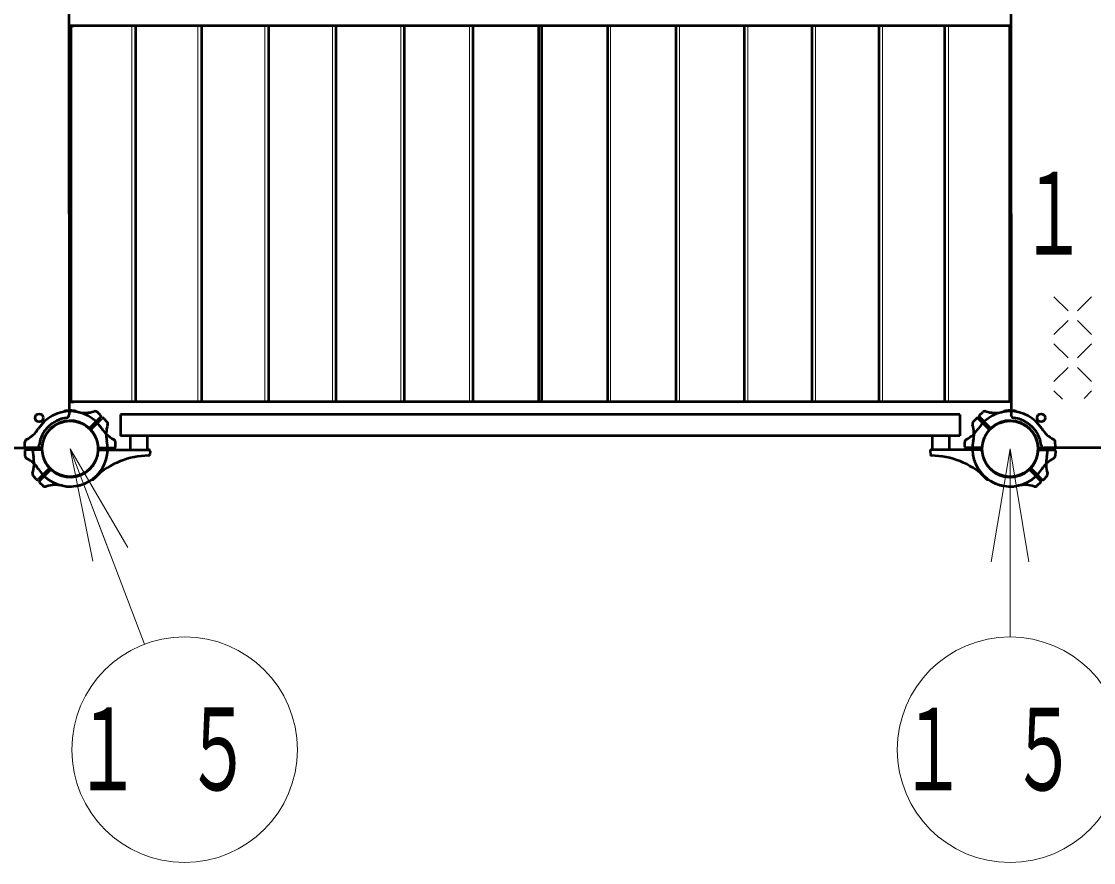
# Model space of a CAD drawing. Units: millimetres on the paper, scale 1:60. Extents: x -385 to 0, y -594 to 267.
# Drawn here: x -240.52 to -212.01, y 168.93 to 191.3 of the extents above; entities that cross this region are included whole.
import ezdxf

# ---------------------------------------------------------------- set-up
doc = ezdxf.new("R2010")
doc.units = ezdxf.units.MM
doc.layers.add('LY_1', color=140, linetype='Continuous', lineweight=50)
doc.styles.add('ＭＳ ゴシック', font='')
doc.styles.get('ＭＳ ゴシック').set_extended_font_data('MS Gothic')

msp = doc.modelspace()

# ---------------------------------------------------------------- linework, layer by layer
at = {"layer": 'LY_1'}
for p, q in [((-239.251, 186.182), (-239.251, 191.522)), ((-214.201, 186.182), (-214.201, 191.522)), ((-214.226, 191.182), (-239.226, 191.182)), ((-239.226, 191.182), (-239.126, 191.182)), ((-239.207, 191.182), (-239.207, 181.182)), ((-237.485, 191.182), (-237.485, 181.182)), ((-235.732, 191.182), (-235.732, 181.182)), ((-233.954, 191.182), (-233.954, 181.182)), ((-232.155, 191.182), (-232.155, 181.182)), ((-230.34, 191.182), (-230.34, 181.182)), ((-228.516, 191.182), (-228.516, 181.182)), ((-226.766, 191.182), (-226.766, 181.182)), ((-226.686, 191.182), (-226.686, 181.182)), ((-224.937, 191.182), (-224.937, 181.182)), ((-223.112, 191.182), (-223.112, 181.182)), ((-221.298, 191.182), (-221.298, 181.182)), ((-219.499, 191.182), (-219.499, 181.182)), ((-217.72, 191.182), (-217.72, 181.182)), ((-215.967, 191.182), (-215.967, 181.182)), ((-214.226, 191.182), (-214.326, 191.182)), ((-214.245, 191.182), (-214.245, 181.182)), ((-239.251, 186.182), (-239.251, 180.842)), ((-214.201, 186.182), (-214.201, 180.842)), ((-214.226, 181.182), (-239.226, 181.182)), ((-239.226, 181.182), (-239.126, 181.182)), ((-214.226, 181.182), (-214.326, 181.182)), ((-239.393, 180.918), (-239.393, 180.921)), ((-239.06, 180.918), (-239.06, 180.921)), ((-238.415, 180.828), (-238.503, 180.91)), ((-237.887, 180.849), (-237.887, 180.282)), ((-215.566, 180.849), (-237.887, 180.849)), ((-215.566, 180.849), (-215.566, 180.282)), ((-215.038, 180.828), (-214.949, 180.91)), ((-214.393, 180.918), (-214.393, 180.921)), ((-214.06, 180.918), (-214.06, 180.921)), ((-238.692, 180.502), (-238.414, 180.78)), ((-238.656, 180.467), (-238.379, 180.744)), ((-238.331, 180.743), (-238.248, 180.655)), ((-215.122, 180.743), (-215.205, 180.655)), ((-214.796, 180.467), (-215.074, 180.744)), ((-214.761, 180.502), (-215.039, 180.78)), ((-215.566, 180.282), (-237.887, 180.282)), ((-237.62, 179.907), (-237.62, 180.282)), ((-237.166, 179.907), (-237.166, 180.282)), ((-216.286, 179.907), (-216.286, 180.282)), ((-215.833, 179.907), (-215.833, 180.282)), ((-245.476, 179.957), (-240.136, 179.957)), ((-240.433, 179.991), (-240.429, 180.122)), ((-240.007, 179.957), (-240.4, 179.957)), ((-238.445, 179.957), (-238.052, 179.957)), ((-238.019, 179.991), (-238.023, 180.113)), ((-215.433, 179.991), (-215.429, 180.113)), ((-215.007, 179.957), (-215.4, 179.957)), ((-213.445, 179.957), (-213.052, 179.957)), ((-207.976, 179.957), (-213.316, 179.957)), ((-213.019, 179.991), (-213.024, 180.122)), ((-240.433, 179.872), (-240.429, 179.751)), ((-240.007, 179.907), (-240.4, 179.907)), ((-238.445, 179.907), (-237.135, 179.907)), ((-237.102, 179.872), (-237.107, 179.784)), ((-216.35, 179.872), (-216.346, 179.784)), ((-215.007, 179.907), (-216.317, 179.907)), ((-213.445, 179.907), (-213.052, 179.907)), ((-213.019, 179.872), (-213.023, 179.751)), ((-239.796, 179.397), (-240.074, 179.12)), ((-213.656, 179.397), (-213.379, 179.12)), ((-240.122, 179.12), (-240.211, 179.216)), ((-239.761, 179.362), (-240.039, 179.084)), ((-238.647, 179.117), (-238.645, 179.115)), ((-238.411, 179.353), (-238.409, 179.351)), ((-215.041, 179.353), (-215.043, 179.351)), ((-214.806, 179.117), (-214.807, 179.115)), ((-213.692, 179.362), (-213.414, 179.084)), ((-213.331, 179.12), (-213.241, 179.216)), ((-240.038, 179.036), (-239.942, 178.947)), ((-213.415, 179.036), (-213.511, 178.947))]:
    msp.add_line(p, q, dxfattribs=at)
at = {"layer": 'LY_1', "color": 7, "lineweight": 13}
for p, q in [((-237.586, 191.182), (-237.586, 181.182)), ((-235.831, 191.182), (-235.831, 181.182)), ((-234.05, 191.182), (-234.05, 181.182)), ((-232.248, 191.182), (-232.248, 181.182)), ((-230.431, 191.182), (-230.431, 181.182)), ((-228.602, 191.182), (-228.602, 181.182)), ((-224.85, 191.182), (-224.85, 181.182)), ((-223.022, 191.182), (-223.022, 181.182)), ((-221.204, 191.182), (-221.204, 181.182)), ((-219.402, 191.182), (-219.402, 181.182)), ((-217.621, 191.182), (-217.621, 181.182)), ((-215.867, 191.182), (-215.867, 181.182)), ((-212.683, 183.6), (-213.058, 183.975)), ((-212.058, 183.975), (-212.433, 183.6)), ((-212.683, 183.35), (-213.058, 182.975)), ((-212.058, 182.975), (-212.433, 183.35)), ((-212.683, 182.35), (-213.058, 182.725)), ((-212.058, 182.725), (-212.433, 182.35)), ((-212.683, 182.1), (-213.058, 181.725)), ((-212.058, 181.725), (-212.433, 182.1)), ((-212.835, 181.253), (-213.058, 181.475)), ((-212.058, 181.475), (-212.257, 181.276)), ((-238.627, 176.95), (-239.226, 179.932)), ((-239.226, 179.932), (-237.692, 177.306)), ((-239.226, 179.932), (-238.16, 177.128)), ((-239.226, 179.932), (-237.25, 174.737)), ((-214.726, 176.932), (-214.226, 179.932)), ((-214.226, 179.932), (-213.726, 176.932)), ((-214.226, 179.932), (-214.226, 176.932)), ((-214.226, 179.932), (-214.226, 174.931))]:
    msp.add_line(p, q, dxfattribs=at)
at = {"layer": 'LY_1'}
for centre, radius in [((-240.051, 180.757), 0.108), ((-213.401, 180.757), 0.108), ((-239.226, 179.932), 0.743), ((-214.226, 179.932), 0.743)]:
    msp.add_circle(centre, radius, dxfattribs=at)
at = {"layer": 'LY_1', "color": 7, "lineweight": 13}
for centre in [(-236.183, 171.933), (-214.226, 171.931)]:
    msp.add_circle(centre, 3, dxfattribs=at)
at = {"layer": 'LY_1'}
for centre, radius, start, end in [((-239.226, 179.932), 1, 90, 147.2728), ((-239.376, 180.921), 0.0167, 98.6269, 180), ((-239.226, 179.932), 1.017, 90, 98.6269), ((-239.335, 180.842), 0.0833, 276.7872, 0), ((-239.226, 179.932), 1, 77.7272, 91.4325), ((-239.226, 179.932), 1.017, 81.3731, 90), ((-239.226, 179.932), 1, 32.7272, 90), ((-239.076, 180.921), 0.0167, 0, 81.3731), ((-238.837, 181.723), 0.833, 257.7272, 287.5412), ((-238.56, 180.849), 0.0833, 47, 107.5412), ((-238.437, 180.803), 0.0333, 315, 47), ((-214.226, 179.932), 1, 90, 147.2728), ((-215.015, 180.803), 0.0333, 133, 225), ((-214.892, 180.849), 0.0833, 72.4588, 133), ((-214.616, 181.723), 0.833, 252.4588, 282.2728), ((-214.226, 179.932), 1, 88.5675, 102.2728), ((-214.376, 180.921), 0.0167, 98.6269, 180), ((-214.226, 179.932), 1.017, 90, 98.6269), ((-214.226, 179.932), 1.017, 81.3731, 90), ((-214.226, 179.932), 1, 32.7272, 90), ((-214.118, 180.842), 0.0833, 180, 263.2128), ((-214.076, 180.921), 0.0167, 0, 81.3731), ((-239.226, 179.932), 0.833, 96.7872, 173.2128), ((-239.226, 179.932), 0.75, 90, 175.7293), ((-239.226, 179.932), 0.75, 49.2707, 135), ((-239.226, 179.932), 0.75, 4.2707, 90), ((-238.355, 180.721), 0.0333, 43, 135), ((-237.435, 180.322), 0.833, 162.4588, 192.2728), ((-238.309, 180.598), 0.0833, 342.4588, 43), ((-215.144, 180.598), 0.0833, 137, 197.5412), ((-216.018, 180.322), 0.833, 347.7272, 17.5412), ((-215.097, 180.721), 0.0333, 45, 137), ((-214.226, 179.932), 0.75, 90, 175.7293), ((-214.226, 179.932), 0.75, 45, 130.7293), ((-214.226, 179.932), 0.75, 4.2707, 90), ((-214.226, 179.932), 0.833, 6.7872, 83.2128), ((-240.769, 180.923), 0.833, 297.4588, 327.2728), ((-239.226, 179.932), 0.75, 135, 220.7293), ((-238.715, 180.525), 0.0333, 229.2707, 315), ((-239.226, 179.932), 0.75, 315, 40.7293), ((-238.633, 180.443), 0.0333, 135, 220.7293), ((-237.684, 180.923), 0.833, 212.7272, 242.5412), ((-215.769, 180.923), 0.833, 297.4588, 327.2728), ((-214.226, 179.932), 0.75, 139.2707, 225), ((-214.82, 180.443), 0.0333, 319.2707, 45), ((-214.737, 180.525), 0.0333, 225, 310.7293), ((-214.226, 179.932), 0.75, 319.2707, 45), ((-212.684, 180.923), 0.833, 212.7272, 242.5412), ((-240.4, 179.99), 0.0333, 178, 270), ((-240.346, 180.11), 0.0833, 117.4588, 178), ((-239.226, 179.932), 1, 178.5675, 192.2728), ((-240.136, 180.04), 0.0833, 270, 353.2128), ((-240.007, 179.99), 0.0333, 270, 355.7293), ((-239.226, 179.932), 1, 315, 12.2728), ((-238.445, 179.99), 0.0333, 184.2707, 270), ((-238.107, 180.11), 0.0833, 2, 62.5412), ((-238.052, 179.99), 0.0333, 270, 2), ((-215.4, 179.99), 0.0333, 178, 270), ((-215.346, 180.11), 0.0833, 117.4588, 178), ((-214.226, 179.932), 1, 167.7272, 225), ((-215.007, 179.99), 0.0333, 270, 355.7293), ((-213.445, 179.99), 0.0333, 184.2707, 270), ((-213.316, 180.04), 0.0833, 186.7872, 270), ((-214.226, 179.932), 1, 347.7272, 1.4325), ((-213.107, 180.11), 0.0833, 2, 62.5412), ((-213.052, 179.99), 0.0333, 270, 2), ((-240.4, 179.874), 0.0333, 90, 182), ((-240.346, 179.754), 0.0833, 182, 242.5412), ((-240.346, 179.754), 0.0833, 182, 242.5412), ((-240.769, 178.941), 0.833, 32.7272, 62.5412), ((-241.018, 179.542), 0.833, 342.4588, 12.2728), ((-240.007, 179.874), 0.0333, 4.2707, 90), ((-239.226, 179.932), 0.75, 184.2707, 270), ((-239.226, 179.932), 0.75, 270, 355.7293), ((-237.098, 177.587), 2.167, 91.0841, 132.2172), ((-238.445, 179.874), 0.0333, 90, 175.7293), ((-237.14, 179.786), 0.0333, 271.0842, 357), ((-237.135, 179.874), 0.0333, 357, 90), ((-216.317, 179.874), 0.0333, 90, 183), ((-216.312, 179.786), 0.0333, 183, 268.9158), ((-216.354, 177.587), 2.167, 47.7828, 88.9159), ((-215.007, 179.874), 0.0333, 4.2707, 90), ((-214.226, 179.932), 0.75, 184.2707, 270), ((-214.226, 179.932), 0.75, 270, 355.7293), ((-213.445, 179.874), 0.0333, 90, 175.7293), ((-212.684, 178.941), 0.833, 117.4588, 147.2728), ((-212.435, 179.542), 0.833, 167.7272, 197.5412), ((-213.107, 179.754), 0.0833, 297.4588, 358), ((-213.107, 179.754), 0.0833, 297.4588, 358), ((-213.052, 179.874), 0.0333, 358, 90), ((-239.226, 179.932), 1, 212.7272, 270), ((-239.82, 179.421), 0.0333, 315, 40.7293), ((-239.737, 179.338), 0.0333, 49.2707, 135), ((-239.226, 179.932), 0.75, 229.2707, 315), ((-214.226, 179.932), 0.75, 225, 310.7293), ((-214.226, 179.932), 1, 270, 327.2728), ((-213.715, 179.338), 0.0333, 45, 130.7293), ((-213.633, 179.421), 0.0333, 139.2707, 225), ((-240.144, 179.266), 0.0833, 162.4588, 223), ((-240.097, 179.143), 0.0333, 223, 315), ((-240.015, 179.061), 0.0333, 135, 227), ((-239.226, 179.932), 1, 257.7272, 315), ((-239.226, 179.932), 1, 270, 312.2172), ((-238.633, 179.127), 0.0167, 225, 306.3731), ((-239.226, 179.932), 1.017, 306.3731, 315), ((-239.226, 179.932), 1.017, 315, 323.6269), ((-238.421, 179.339), 0.0167, 323.6269, 45), ((-215.031, 179.339), 0.0167, 135, 216.3731), ((-214.226, 179.932), 1.017, 216.3731, 225), ((-214.226, 179.932), 1.017, 225, 233.6269), ((-214.226, 179.932), 1, 225, 282.2728), ((-214.226, 179.932), 1, 227.7828, 270), ((-214.819, 179.127), 0.0167, 233.6269, 315), ((-213.437, 179.061), 0.0333, 313, 45), ((-213.355, 179.143), 0.0333, 225, 317), ((-213.309, 179.266), 0.0833, 317, 17.5412), ((-239.892, 179.014), 0.0833, 227, 287.5412), ((-239.616, 178.14), 0.833, 77.7272, 107.5412), ((-213.837, 178.14), 0.833, 72.4588, 102.2728), ((-213.56, 179.014), 0.0833, 252.4588, 313)]:
    msp.add_arc(centre, radius, start, end, dxfattribs=at)

# ---------------------------------------------------------------- texts
at = {"layer": 'LY_1', "color": 7, "char_height": 2.199, "style": 'ＭＳ ゴシック'}
for s, insert, attachment_point in [('\\T1.64;\\W0.6;１５００', (-213.976, 186.182), 4), ('\\T1.64;\\W0.6;１５', (-236.183, 171.933), 5), ('\\T1.64;\\W0.6;１５', (-214.226, 171.931), 5)]:
    msp.add_mtext(s, dxfattribs=dict(at, insert=insert, attachment_point=attachment_point))

doc.saveas('drawing.dxf')
